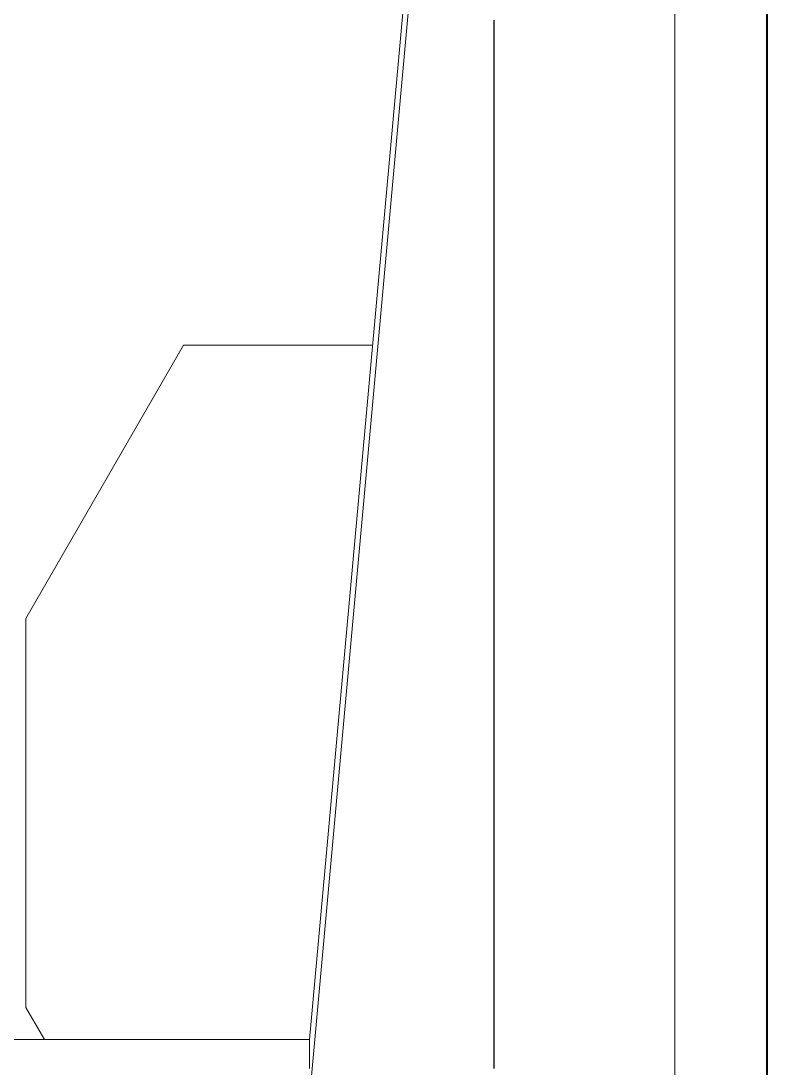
# Model space of a CAD drawing. Extents: x 65572 to 72871, y 30718 to 33858.
# Drawn here: x 65706.45 to 65710.5, y 31702.24 to 31707.92 of the extents above; entities that cross this region are included whole.
import ezdxf

# ---------------------------------------------------------------- set-up
doc = ezdxf.new("R2010")
doc.units = 0
doc.header["$LTSCALE"] = 0.5
doc.header["$MEASUREMENT"] = 0
for name, color, linetype, lineweight in [('Framing', 142, 'CONTINUOUS', 13), ('Layout', 154, 'CONTINUOUS', 5), ('Structure', 7, 'CONTINUOUS', 40)]:
    doc.layers.add(name, color=color, linetype=linetype, lineweight=lineweight)

msp = doc.modelspace()

# ---------------------------------------------------------------- linework, layer by layer
at = {"layer": 'Framing'}
msp.add_line((65710.001499, 31646.573358), (65710.001499, 31987.019194), dxfattribs=at)
at = {"layer": 'Layout', "linetype": 'ByBlock'}
for p, q in [((65708.020398, 31702.39902), (65709.020403, 31713.399074)), ((65708.020398, 31702.39902), (65709.020081, 31713.395532)), ((65709.020403, 31713.090537), (65708.020398, 31702.090483)), ((65706.481069, 31704.680989), (65707.337189, 31706.162735)), ((65708.362554, 31706.162735), (65707.337189, 31706.162735)), ((65706.481069, 31704.680989), (65706.481069, 31702.573617)), ((65706.481069, 31702.573617), (65706.581811, 31702.39902)), ((65708.020398, 31702.39902), (65682.992716, 31702.39902)), ((65708.020398, 31702.39902), (65683.000775, 31702.39902))]:
    msp.add_line(p, q, dxfattribs=at)
for points in [[(65709.020081, 31702.242145), (65709.020081, 31702.248275), (65709.020081, 31702.254404), (65709.020081, 31702.260534), (65709.020081, 31702.266663), (65709.020081, 31702.272793), (65709.020081, 31702.278922), (65709.020081, 31702.285052), (65709.020081, 31702.291181), (65709.020081, 31702.297311), (65709.020081, 31702.30344), (65709.020081, 31702.30957), (65709.020081, 31702.315699), (65709.020081, 31702.321829), (65709.020081, 31702.327959), (65709.020081, 31702.334088), (65709.020081, 31702.340218), (65709.020081, 31702.346347), (65709.020081, 31702.352477), (65709.020081, 31702.358606), (65709.020081, 31702.364736), (65709.020081, 31702.370865), (65709.020081, 31702.376995), (65709.020081, 31702.383124), (65709.020081, 31702.389254), (65709.020081, 31702.395383), (65709.020081, 31702.401513), (65709.020081, 31702.407642), (65709.020081, 31702.413772), (65709.020081, 31702.419901), (65709.020081, 31702.426031), (65709.020081, 31702.43216), (65709.020081, 31702.43829), (65709.020081, 31702.444419), (65709.020081, 31702.450549), (65709.020081, 31702.456678), (65709.020081, 31702.462808), (65709.020081, 31702.468937), (65709.020081, 31702.475067), (65709.020081, 31702.481196), (65709.020081, 31702.487326), (65709.020081, 31702.493455), (65709.020081, 31702.499585), (65709.020081, 31702.505714), (65709.020081, 31702.511844), (65709.020081, 31702.517974), (65709.020081, 31702.524103), (65709.020081, 31702.530233), (65709.020081, 31702.536362), (65709.020081, 31702.542492), (65709.020081, 31702.548621), (65709.020081, 31702.554751), (65709.020081, 31702.56088), (65709.020081, 31702.56701), (65709.020081, 31702.573139), (65709.020081, 31702.579269), (65709.020081, 31702.585398), (65709.020081, 31702.591528), (65709.020081, 31702.597657), (65709.020081, 31702.603787), (65709.020081, 31702.609916), (65709.020081, 31702.616046), (65709.020081, 31702.622175), (65709.020081, 31702.628305), (65709.020081, 31702.634434), (65709.020081, 31702.640564), (65709.020081, 31702.646693), (65709.020081, 31702.652823), (65709.020081, 31702.658952), (65709.020081, 31702.665082), (65709.020081, 31702.671211), (65709.020081, 31702.677341), (65709.020081, 31702.68347), (65709.020081, 31702.6896), (65709.020081, 31702.69573), (65709.020081, 31702.701859), (65709.020081, 31702.707989), (65709.020081, 31702.714118), (65709.020081, 31702.720248), (65709.020081, 31702.726377), (65709.020081, 31702.732507), (65709.020081, 31702.738636), (65709.020081, 31702.744766), (65709.020081, 31702.750895), (65709.020081, 31702.757025), (65709.020081, 31702.763154), (65709.020081, 31702.769284), (65709.020081, 31702.775413), (65709.020081, 31702.781543), (65709.020081, 31702.787672), (65709.020081, 31702.793802), (65709.020081, 31702.799931), (65709.020081, 31702.806061), (65709.020081, 31702.81219), (65709.020081, 31702.81832), (65709.020081, 31702.824449), (65709.020081, 31702.830579), (65709.020081, 31702.836708), (65709.020081, 31702.842838), (65709.020081, 31702.848967), (65709.020081, 31702.855097), (65709.020081, 31702.861226), (65709.020081, 31702.867356), (65709.020081, 31702.873485), (65709.020081, 31702.879615), (65709.020081, 31702.885745), (65709.020081, 31702.891874), (65709.020081, 31702.898004), (65709.020081, 31702.904133), (65709.020081, 31702.910263), (65709.020081, 31702.916392), (65709.020081, 31702.922522), (65709.020081, 31702.928651), (65709.020081, 31702.934781), (65709.020081, 31702.94091), (65709.020081, 31702.94704), (65709.020081, 31702.953169), (65709.020081, 31702.959299), (65709.020081, 31702.965428), (65709.020081, 31702.971558), (65709.020081, 31702.977687), (65709.020081, 31702.983817), (65709.020081, 31702.989946), (65709.020081, 31702.996076), (65709.020081, 31703.002205), (65709.020081, 31703.008335), (65709.020081, 31703.014464), (65709.020081, 31703.020594), (65709.020081, 31703.026723), (65709.020081, 31703.032853), (65709.020081, 31703.038982), (65709.020081, 31703.045112), (65709.020081, 31703.051241), (65709.020081, 31703.057371), (65709.020081, 31703.0635), (65709.020081, 31703.06963), (65709.020081, 31703.07576), (65709.020081, 31703.081889), (65709.020081, 31703.088019), (65709.020081, 31703.094148), (65709.020081, 31703.100278), (65709.020081, 31703.106407), (65709.020081, 31703.112537), (65709.020081, 31703.118666), (65709.020081, 31703.124796), (65709.020081, 31703.130925), (65709.020081, 31703.137055), (65709.020081, 31703.143184), (65709.020081, 31703.149314), (65709.020081, 31703.155443), (65709.020081, 31703.161573), (65709.020081, 31703.167702), (65709.020081, 31703.173832), (65709.020081, 31703.179961), (65709.020081, 31703.186091), (65709.020081, 31703.19222), (65709.020081, 31703.19835), (65709.020081, 31703.204479), (65709.020081, 31703.210609), (65709.020081, 31703.216738), (65709.020081, 31703.222868), (65709.020081, 31703.228997), (65709.020081, 31703.235127), (65709.020081, 31703.241256), (65709.020081, 31703.247386), (65709.020081, 31703.253516), (65709.020081, 31703.259645), (65709.020081, 31703.265775), (65709.020081, 31703.271904), (65709.020081, 31703.278034), (65709.020081, 31703.284163), (65709.020081, 31703.290293), (65709.020081, 31703.296422), (65709.020081, 31703.302552), (65709.020081, 31703.308681), (65709.020081, 31703.314811), (65709.020081, 31703.32094), (65709.020081, 31703.32707), (65709.020081, 31703.333199), (65709.020081, 31703.339329), (65709.020081, 31703.345458), (65709.020081, 31703.351588), (65709.020081, 31703.357717), (65709.020081, 31703.363847), (65709.020081, 31703.369976), (65709.020081, 31703.376106), (65709.020081, 31703.382235), (65709.020081, 31703.388365), (65709.020081, 31703.394494), (65709.020081, 31703.400624), (65709.020081, 31703.406753), (65709.020081, 31703.412883), (65709.020081, 31703.419012), (65709.020081, 31703.425142), (65709.020081, 31703.431271), (65709.020081, 31703.437401), (65709.020081, 31703.443531), (65709.020081, 31703.44966), (65709.020081, 31703.45579), (65709.020081, 31703.461919), (65709.020081, 31703.468049), (65709.020081, 31703.474178), (65709.020081, 31703.480308), (65709.020081, 31703.486437), (65709.020081, 31703.492567), (65709.020081, 31703.498696), (65709.020081, 31703.504826), (65709.020081, 31703.510955), (65709.020081, 31703.517085), (65709.020081, 31703.523214), (65709.020081, 31703.529344), (65709.020081, 31703.535473), (65709.020081, 31703.541603), (65709.020081, 31703.547732), (65709.020081, 31703.553862), (65709.020081, 31703.559991), (65709.020081, 31703.566121), (65709.020081, 31703.57225), (65709.020081, 31703.57838), (65709.020081, 31703.584509), (65709.020081, 31703.590639), (65709.020081, 31703.596768), (65709.020081, 31703.602898), (65709.020081, 31703.609027), (65709.020081, 31703.615157), (65709.020081, 31703.621287), (65709.020081, 31703.627416), (65709.020081, 31703.633546), (65709.020081, 31703.639675), (65709.020081, 31703.645805), (65709.020081, 31703.651934), (65709.020081, 31703.658064), (65709.020081, 31703.664193), (65709.020081, 31703.670323), (65709.020081, 31703.676452), (65709.020081, 31703.682582), (65709.020081, 31703.688711), (65709.020081, 31703.694841), (65709.020081, 31703.70097), (65709.020081, 31703.7071), (65709.020081, 31703.713229), (65709.020081, 31703.719359), (65709.020081, 31703.725488), (65709.020081, 31703.731618), (65709.020081, 31703.737747), (65709.020081, 31703.743877), (65709.020081, 31703.750006), (65709.020081, 31703.756136), (65709.020081, 31703.762265), (65709.020081, 31703.768395), (65709.020081, 31703.774524), (65709.020081, 31703.780654), (65709.020081, 31703.786783), (65709.020081, 31703.792913), (65709.020081, 31703.799042), (65709.020081, 31703.805172), (65709.020081, 31703.811302), (65709.020081, 31703.817431), (65709.020081, 31703.823561), (65709.020081, 31703.82969), (65709.020081, 31703.83582), (65709.020081, 31703.841949), (65709.020081, 31703.848079), (65709.020081, 31703.854208), (65709.020081, 31703.860338), (65709.020081, 31703.866467), (65709.020081, 31703.872597), (65709.020081, 31703.878726), (65709.020081, 31703.884856), (65709.020081, 31703.890985), (65709.020081, 31703.897115), (65709.020081, 31703.903244), (65709.020081, 31703.909374), (65709.020081, 31703.915503), (65709.020081, 31703.921633), (65709.020081, 31703.927762), (65709.020081, 31703.933892), (65709.020081, 31703.940021), (65709.020081, 31703.946151), (65709.020081, 31703.95228), (65709.020081, 31703.95841), (65709.020081, 31703.964539), (65709.020081, 31703.970669), (65709.020081, 31703.976798), (65709.020081, 31703.982928), (65709.020081, 31703.989058), (65709.020081, 31703.995187), (65709.020081, 31704.001317), (65709.020081, 31704.007446), (65709.020081, 31704.013576), (65709.020081, 31704.019705), (65709.020081, 31704.025835), (65709.020081, 31704.031964), (65709.020081, 31704.038094), (65709.020081, 31704.044223), (65709.020081, 31704.050353), (65709.020081, 31704.056482), (65709.020081, 31704.062612), (65709.020081, 31704.068741), (65709.020081, 31704.074563), (65709.020081, 31704.080386), (65709.020081, 31704.086208), (65709.020081, 31704.09203), (65709.020081, 31704.097852), (65709.020081, 31704.103674), (65709.020081, 31704.109496), (65709.020081, 31704.115318), (65709.020081, 31704.121141), (65709.020081, 31704.126963), (65709.020081, 31704.132785), (65709.020081, 31704.138607), (65709.020081, 31704.144429), (65709.020081, 31704.150251), (65709.020081, 31704.156074), (65709.020081, 31704.161896), (65709.020081, 31704.167718), (65709.020081, 31704.17354), (65709.020081, 31704.179362), (65709.020081, 31704.185184), (65709.020081, 31704.191007), (65709.020081, 31704.196829), (65709.020081, 31704.202651), (65709.020081, 31704.208473), (65709.020081, 31704.214295), (65709.020081, 31704.220117), (65709.020081, 31704.225939), (65709.020081, 31704.231762), (65709.020081, 31704.237584), (65709.020081, 31704.243406), (65709.020081, 31704.249228), (65709.020081, 31704.25505), (65709.020081, 31704.260872), (65709.020081, 31704.266695), (65709.020081, 31704.272517), (65709.020081, 31704.278339), (65709.020081, 31704.284161), (65709.020081, 31704.289983), (65709.020081, 31704.295805), (65709.020081, 31704.301628), (65709.020081, 31704.30745), (65709.020081, 31704.313272), (65709.020081, 31704.319094), (65709.020081, 31704.324916), (65709.020081, 31704.330738), (65709.020081, 31704.33656), (65709.020081, 31704.342383), (65709.020081, 31704.348205), (65709.020081, 31704.354027), (65709.020081, 31704.359849), (65709.020081, 31704.365671), (65709.020081, 31704.371493), (65709.020081, 31704.377316), (65709.020081, 31704.383138), (65709.020081, 31704.38896), (65709.020081, 31704.394782), (65709.020081, 31704.400604), (65709.020081, 31704.406426), (65709.020081, 31704.412248), (65709.020081, 31704.418071), (65709.020081, 31704.423893), (65709.020081, 31704.429715), (65709.020081, 31704.435537), (65709.020081, 31704.441359), (65709.020081, 31704.447181), (65709.020081, 31704.453004), (65709.020081, 31704.458826), (65709.020081, 31704.464648), (65709.020081, 31704.47047), (65709.020081, 31704.476292), (65709.020081, 31704.482114), (65709.020081, 31704.487937), (65709.020081, 31704.493759), (65709.020081, 31704.499581), (65709.020081, 31704.505403), (65709.020081, 31704.511225), (65709.020081, 31704.517047), (65709.020081, 31704.522869), (65709.020081, 31704.528692), (65709.020081, 31704.534514), (65709.020081, 31704.540336), (65709.020081, 31704.546158), (65709.020081, 31704.55198), (65709.020081, 31704.557802), (65709.020081, 31704.563625), (65709.020081, 31704.569447), (65709.020081, 31704.575269), (65709.020081, 31704.581091), (65709.020081, 31704.586913), (65709.020081, 31704.592735), (65709.020081, 31704.598558), (65709.020081, 31704.60438), (65709.020081, 31704.610202), (65709.020081, 31704.616024), (65709.020081, 31704.621846), (65709.020081, 31704.627668), (65709.020081, 31704.63349), (65709.020081, 31704.639313), (65709.020081, 31704.645135), (65709.020081, 31704.650957), (65709.020081, 31704.656779), (65709.020081, 31704.662601), (65709.020081, 31704.668423), (65709.020081, 31704.674246), (65709.020081, 31704.680068), (65709.020081, 31704.68589), (65709.020081, 31704.691712), (65709.020081, 31704.697534), (65709.020081, 31704.703356), (65709.020081, 31704.709178), (65709.020081, 31704.715001), (65709.020081, 31704.720823), (65709.020081, 31704.726645), (65709.020081, 31704.732467), (65709.020081, 31704.738289), (65709.020081, 31704.744111), (65709.020081, 31704.749934), (65709.020081, 31704.755756), (65709.020081, 31704.761578), (65709.020081, 31704.7674), (65709.020081, 31704.773222), (65709.020081, 31704.779044), (65709.020081, 31704.784867), (65709.020081, 31704.790689), (65709.020081, 31704.796511), (65709.020081, 31704.802333), (65709.020081, 31704.808155), (65709.020081, 31704.813977), (65709.020081, 31704.819799), (65709.020081, 31704.825622), (65709.020081, 31704.831444), (65709.020081, 31704.837266), (65709.020081, 31704.843088), (65709.020081, 31704.84891), (65709.020081, 31704.854732), (65709.020081, 31704.860555), (65709.020081, 31704.866377), (65709.020081, 31704.872199), (65709.020081, 31704.878021), (65709.020081, 31704.883843), (65709.020081, 31704.889665), (65709.020081, 31704.895488), (65709.020081, 31704.90131), (65709.020081, 31704.907132), (65709.020081, 31704.912954), (65709.020081, 31704.918776), (65709.020081, 31704.924598), (65709.020081, 31704.93042), (65709.020081, 31704.936243), (65709.020081, 31704.942065), (65709.020081, 31704.947887), (65709.020081, 31704.953709), (65709.020081, 31704.959531), (65709.020081, 31704.965353), (65709.020081, 31704.971176), (65709.020081, 31704.976998), (65709.020081, 31704.98282), (65709.020081, 31704.988642), (65709.020081, 31704.994464), (65709.020081, 31705.000286), (65709.020081, 31705.006109), (65709.020081, 31705.011931), (65709.020081, 31705.017753), (65709.020081, 31705.023575), (65709.020081, 31705.029397), (65709.020081, 31705.035219), (65709.020081, 31705.041041), (65709.020081, 31705.046864), (65709.020081, 31705.052686), (65709.020081, 31705.058508), (65709.020081, 31705.06433), (65709.020081, 31705.070152), (65709.020081, 31705.075974), (65709.020081, 31705.081797), (65709.020081, 31705.087619), (65709.020081, 31705.093441), (65709.020081, 31705.099263), (65709.020081, 31705.105085), (65709.020081, 31705.110907), (65709.020081, 31705.116729), (65709.020081, 31705.122552), (65709.020081, 31705.128374), (65709.020081, 31705.134196), (65709.020081, 31705.140018), (65709.020081, 31705.14584), (65709.020081, 31705.151662), (65709.020081, 31705.157485), (65709.020081, 31705.163307), (65709.020081, 31705.169129), (65709.020081, 31705.174951), (65709.020081, 31705.180773), (65709.020081, 31705.186595), (65709.020081, 31705.192418), (65709.020081, 31705.19824), (65709.020081, 31705.204062), (65709.020081, 31705.209884), (65709.020081, 31705.215706), (65709.020081, 31705.221528), (65709.020081, 31705.22735), (65709.020081, 31705.233173), (65709.020081, 31705.238995), (65709.020081, 31705.244817), (65709.020081, 31705.250639), (65709.020081, 31705.256461), (65709.020081, 31705.262283), (65709.020081, 31705.268106), (65709.020081, 31705.273928), (65709.020081, 31705.27975), (65709.020081, 31705.285572), (65709.020081, 31705.291394), (65709.020081, 31705.297216), (65709.020081, 31705.303039), (65709.020081, 31705.308861), (65709.020081, 31705.314683), (65709.020081, 31705.320505), (65709.020081, 31705.326327), (65709.020081, 31705.332149), (65709.020081, 31705.337971), (65709.020081, 31705.343794), (65709.020081, 31705.349616), (65709.020081, 31705.355438), (65709.020081, 31705.36126), (65709.020081, 31705.367082), (65709.020081, 31705.372904), (65709.020081, 31705.378727), (65709.020081, 31705.384549), (65709.020081, 31705.390371), (65709.020081, 31705.396193), (65709.020081, 31705.402015), (65709.020081, 31705.407837), (65709.020081, 31705.41366), (65709.020081, 31705.419482), (65709.020081, 31705.425304), (65709.020081, 31705.431126), (65709.020081, 31705.436948), (65709.020081, 31705.44277), (65709.020081, 31705.448592), (65709.020081, 31705.454415), (65709.020081, 31705.460237), (65709.020081, 31705.466059), (65709.020081, 31705.471881), (65709.020081, 31705.477703), (65709.020081, 31705.483525), (65709.020081, 31705.489348), (65709.020081, 31705.49517), (65709.020081, 31705.500992), (65709.020081, 31705.506814), (65709.020081, 31705.512636), (65709.020081, 31705.518458), (65709.020081, 31705.52428), (65709.020081, 31705.530103), (65709.020081, 31705.535925), (65709.020081, 31705.541747), (65709.020081, 31705.547569), (65709.020081, 31705.553391), (65709.020081, 31705.559213), (65709.020081, 31705.565036), (65709.020081, 31705.570858), (65709.020081, 31705.57668), (65709.020081, 31705.582502), (65709.020081, 31705.588324), (65709.020081, 31705.594146), (65709.020081, 31705.599969), (65709.020081, 31705.605791), (65709.020081, 31705.611613), (65709.020081, 31705.617435), (65709.020081, 31705.623257), (65709.020081, 31705.629079), (65709.020081, 31705.634901), (65709.020081, 31705.640724), (65709.020081, 31705.646546), (65709.020081, 31705.652368), (65709.020081, 31705.65819), (65709.020081, 31705.664012), (65709.020081, 31705.669834), (65709.020081, 31705.675657), (65709.020081, 31705.681479), (65709.020081, 31705.687301), (65709.020081, 31705.693123), (65709.020081, 31705.698945), (65709.020081, 31705.704767), (65709.020081, 31705.71059), (65709.020081, 31705.716412), (65709.020081, 31705.722234), (65709.020081, 31705.728056), (65709.020081, 31705.733878), (65709.020081, 31705.7397), (65709.020081, 31705.745522), (65709.020081, 31705.751345), (65709.020081, 31705.757167), (65709.020081, 31705.762989), (65709.020081, 31705.768811), (65709.020081, 31705.774633), (65709.020081, 31705.780455), (65709.020081, 31705.786278), (65709.020081, 31705.7921), (65709.020081, 31705.797922), (65709.020081, 31705.803744), (65709.020081, 31705.809566), (65709.020081, 31705.815388), (65709.020081, 31705.82121), (65709.020081, 31705.827033), (65709.020081, 31705.832855), (65709.020081, 31705.838677), (65709.020081, 31705.844499), (65709.020081, 31705.850321), (65709.020081, 31705.856143), (65709.020081, 31705.861966), (65709.020081, 31705.867788), (65709.020081, 31705.87361), (65709.020081, 31705.879432), (65709.020081, 31705.885254), (65709.020081, 31705.891076), (65709.020081, 31705.896899), (65709.020081, 31705.902721), (65709.020081, 31705.908543), (65709.020081, 31705.914365), (65709.020081, 31705.920187), (65709.020081, 31705.926009), (65709.020081, 31705.931831), (65709.020081, 31705.937654), (65709.020081, 31705.943476), (65709.020081, 31705.949298), (65709.020081, 31705.95512), (65709.020081, 31705.960942), (65709.020081, 31705.966764), (65709.020081, 31705.972587), (65709.020081, 31705.978409), (65709.020081, 31705.984231), (65709.020081, 31705.990053), (65709.020081, 31705.995875), (65709.020081, 31706.001697), (65709.020081, 31706.00752), (65709.020081, 31706.013342), (65709.020081, 31706.019164), (65709.020081, 31706.024986), (65709.020081, 31706.030808), (65709.020081, 31706.03663), (65709.020081, 31706.042452), (65709.020081, 31706.048275), (65709.020081, 31706.054097), (65709.020081, 31706.059919), (65709.020081, 31706.065741), (65709.020081, 31706.071563), (65709.020081, 31706.077385), (65709.020081, 31706.083208), (65709.020081, 31706.08903), (65709.020081, 31706.094852), (65709.020081, 31706.100674), (65709.020081, 31706.106496), (65709.020081, 31706.112318), (65709.020081, 31706.118141), (65709.020081, 31706.123963), (65709.020081, 31706.129785), (65709.020081, 31706.135607), (65709.020081, 31706.141429), (65709.020081, 31706.147251), (65709.020081, 31706.153073), (65709.020081, 31706.158896), (65709.020081, 31706.164718), (65709.020081, 31706.17054), (65709.020081, 31706.176362), (65709.020081, 31706.182184), (65709.020081, 31706.188006), (65709.020081, 31706.193829), (65709.020081, 31706.199651), (65709.020081, 31706.205473), (65709.020081, 31706.211295), (65709.020081, 31706.217117), (65709.020081, 31706.222939), (65709.020081, 31706.228761), (65709.020081, 31706.234584), (65709.020081, 31706.240406), (65709.020081, 31706.246228), (65709.020081, 31706.25205), (65709.020081, 31706.257872), (65709.020081, 31706.263694), (65709.020081, 31706.269517), (65709.020081, 31706.275339), (65709.020081, 31706.281161), (65709.020081, 31706.286983), (65709.020081, 31706.292805), (65709.020081, 31706.298627), (65709.020081, 31706.30445), (65709.020081, 31706.310272), (65709.020081, 31706.316094), (65709.020081, 31706.321916), (65709.020081, 31706.327738), (65709.020081, 31706.33356), (65709.020081, 31706.339382), (65709.020081, 31706.345205), (65709.020081, 31706.351027), (65709.020081, 31706.356849), (65709.020081, 31706.362671), (65709.020081, 31706.368493), (65709.020081, 31706.374315), (65709.020081, 31706.380138), (65709.020081, 31706.38596), (65709.020081, 31706.391782), (65709.020081, 31706.397604), (65709.020081, 31706.403426), (65709.020081, 31706.409248), (65709.020081, 31706.415071), (65709.020081, 31706.420893), (65709.020081, 31706.426715), (65709.020081, 31706.432537), (65709.020081, 31706.438359), (65709.020081, 31706.444181), (65709.020081, 31706.450003), (65709.020081, 31706.455826), (65709.020081, 31706.461648), (65709.020081, 31706.46747), (65709.020081, 31706.473292), (65709.020081, 31706.479114), (65709.020081, 31706.484936), (65709.020081, 31706.490759), (65709.020081, 31706.496581), (65709.020081, 31706.502403), (65709.020081, 31706.508225), (65709.020081, 31706.514047), (65709.020081, 31706.519869), (65709.020081, 31706.525691), (65709.020081, 31706.531514), (65709.020081, 31706.537336), (65709.020081, 31706.543158), (65709.020081, 31706.54898), (65709.020081, 31706.554802), (65709.020081, 31706.560624), (65709.020081, 31706.566447), (65709.020081, 31706.572269), (65709.020081, 31706.578091), (65709.020081, 31706.583913), (65709.020081, 31706.589735), (65709.020081, 31706.595557), (65709.020081, 31706.60138), (65709.020081, 31706.606902), (65709.020081, 31706.612125), (65709.020081, 31706.617348), (65709.020081, 31706.622571), (65709.020081, 31706.627793), (65709.020081, 31706.633016), (65709.020081, 31706.638239), (65709.020081, 31706.643462), (65709.020081, 31706.648685), (65709.020081, 31706.653908), (65709.020081, 31706.659131), (65709.020081, 31706.664353), (65709.020081, 31706.669576), (65709.020081, 31706.674799), (65709.020081, 31706.680022), (65709.020081, 31706.685245), (65709.020081, 31706.690468), (65709.020081, 31706.69569), (65709.020081, 31706.700913), (65709.020081, 31706.706136), (65709.020081, 31706.711359), (65709.020081, 31706.716582), (65709.020081, 31706.721805), (65709.020081, 31706.727028), (65709.020081, 31706.73225), (65709.020081, 31706.737473), (65709.020081, 31706.742696), (65709.020081, 31706.747919), (65709.020081, 31706.753142), (65709.020081, 31706.758365), (65709.020081, 31706.763588), (65709.020081, 31706.76881), (65709.020081, 31706.774033), (65709.020081, 31706.779256), (65709.020081, 31706.784479), (65709.020081, 31706.789702), (65709.020081, 31706.794925), (65709.020081, 31706.800148), (65709.020081, 31706.80537), (65709.020081, 31706.810593), (65709.020081, 31706.815816), (65709.020081, 31706.821039), (65709.020081, 31706.826262), (65709.020081, 31706.831485), (65709.020081, 31706.836707), (65709.020081, 31706.84193), (65709.020081, 31706.847153), (65709.020081, 31706.852376), (65709.020081, 31706.857599), (65709.020081, 31706.862822), (65709.020081, 31706.868045), (65709.020081, 31706.873267), (65709.020081, 31706.87849), (65709.020081, 31706.883713), (65709.020081, 31706.888936), (65709.020081, 31706.894159), (65709.020081, 31706.899382), (65709.020081, 31706.904605), (65709.020081, 31706.909827), (65709.020081, 31706.91505), (65709.020081, 31706.920273), (65709.020081, 31706.925496), (65709.020081, 31706.930719), (65709.020081, 31706.935942), (65709.020081, 31706.941164), (65709.020081, 31706.946387), (65709.020081, 31706.95161), (65709.020081, 31706.956833), (65709.020081, 31706.962056), (65709.020081, 31706.967279), (65709.020081, 31706.972502), (65709.020081, 31706.977724), (65709.020081, 31706.982947), (65709.020081, 31706.98817), (65709.020081, 31706.993393), (65709.020081, 31706.998616), (65709.020081, 31707.003839), (65709.020081, 31707.009062), (65709.020081, 31707.014284), (65709.020081, 31707.019507), (65709.020081, 31707.02473), (65709.020081, 31707.029953), (65709.020081, 31707.035176), (65709.020081, 31707.040399), (65709.020081, 31707.045621), (65709.020081, 31707.050844), (65709.020081, 31707.056067), (65709.020081, 31707.06129), (65709.020081, 31707.066513), (65709.020081, 31707.071736), (65709.020081, 31707.076959), (65709.020081, 31707.082181), (65709.020081, 31707.087404), (65709.020081, 31707.092627), (65709.020081, 31707.09785), (65709.020081, 31707.103073), (65709.020081, 31707.108296), (65709.020081, 31707.113519), (65709.020081, 31707.118741), (65709.020081, 31707.123964), (65709.020081, 31707.129187), (65709.020081, 31707.13441), (65709.020081, 31707.139633), (65709.020081, 31707.144856), (65709.020081, 31707.150078), (65709.020081, 31707.155301), (65709.020081, 31707.160524), (65709.020081, 31707.165747), (65709.020081, 31707.17097), (65709.020081, 31707.176193), (65709.020081, 31707.181416), (65709.020081, 31707.186638), (65709.020081, 31707.191861), (65709.020081, 31707.197084), (65709.020081, 31707.202307), (65709.020081, 31707.20753), (65709.020081, 31707.212753), (65709.020081, 31707.217976), (65709.020081, 31707.223198), (65709.020081, 31707.228421), (65709.020081, 31707.233644), (65709.020081, 31707.238867), (65709.020081, 31707.24409), (65709.020081, 31707.249313), (65709.020081, 31707.254535), (65709.020081, 31707.259758), (65709.020081, 31707.264981), (65709.020081, 31707.270204), (65709.020081, 31707.275427), (65709.020081, 31707.28065), (65709.020081, 31707.285873), (65709.020081, 31707.291095), (65709.020081, 31707.296318), (65709.020081, 31707.301541), (65709.020081, 31707.306764), (65709.020081, 31707.311987), (65709.020081, 31707.31721), (65709.020081, 31707.322433), (65709.020081, 31707.327655), (65709.020081, 31707.332878), (65709.020081, 31707.338101), (65709.020081, 31707.343324), (65709.020081, 31707.348547), (65709.020081, 31707.35377), (65709.020081, 31707.358992), (65709.020081, 31707.364215), (65709.020081, 31707.369438), (65709.020081, 31707.374661), (65709.020081, 31707.379884), (65709.020081, 31707.385107), (65709.020081, 31707.39033), (65709.020081, 31707.395552), (65709.020081, 31707.400775), (65709.020081, 31707.405998), (65709.020081, 31707.411221), (65709.020081, 31707.416444), (65709.020081, 31707.421667), (65709.020081, 31707.42689), (65709.020081, 31707.432112), (65709.020081, 31707.437335), (65709.020081, 31707.442558), (65709.020081, 31707.447781), (65709.020081, 31707.453004), (65709.020081, 31707.458227), (65709.020081, 31707.463449), (65709.020081, 31707.468672), (65709.020081, 31707.473895), (65709.020081, 31707.479118), (65709.020081, 31707.484341), (65709.020081, 31707.489564), (65709.020081, 31707.494787), (65709.020081, 31707.500009), (65709.020081, 31707.505232), (65709.020081, 31707.510455), (65709.020081, 31707.515678), (65709.020081, 31707.520901), (65709.020081, 31707.526124), (65709.020081, 31707.531347), (65709.020081, 31707.536569), (65709.020081, 31707.541792), (65709.020081, 31707.547015), (65709.020081, 31707.552238), (65709.020081, 31707.557461), (65709.020081, 31707.562684), (65709.020081, 31707.567906), (65709.020081, 31707.573129), (65709.020081, 31707.578352), (65709.020081, 31707.583575), (65709.020081, 31707.588798), (65709.020081, 31707.594021), (65709.020081, 31707.599244), (65709.020081, 31707.604466), (65709.020081, 31707.609689), (65709.020081, 31707.614912), (65709.020081, 31707.620135), (65709.020081, 31707.625358), (65709.020081, 31707.630581), (65709.020081, 31707.635804), (65709.020081, 31707.641026), (65709.020081, 31707.646249), (65709.020081, 31707.651472), (65709.020081, 31707.656695), (65709.020081, 31707.661918), (65709.020081, 31707.667141), (65709.020081, 31707.672363), (65709.020081, 31707.677586), (65709.020081, 31707.682809), (65709.020081, 31707.688032), (65709.020081, 31707.693255), (65709.020081, 31707.698478), (65709.020081, 31707.703701), (65709.020081, 31707.708923), (65709.020081, 31707.714146), (65709.020081, 31707.719369), (65709.020081, 31707.724592), (65709.020081, 31707.729815), (65709.020081, 31707.735038), (65709.020081, 31707.740261), (65709.020081, 31707.745483), (65709.020081, 31707.750706), (65709.020081, 31707.755929), (65709.020081, 31707.761152), (65709.020081, 31707.766375), (65709.020081, 31707.771598), (65709.020081, 31707.77682), (65709.020081, 31707.782043), (65709.020081, 31707.787266), (65709.020081, 31707.792489), (65709.020081, 31707.797712), (65709.020081, 31707.802935), (65709.020081, 31707.808158), (65709.020081, 31707.81338), (65709.020081, 31707.818603), (65709.020081, 31707.823826), (65709.020081, 31707.829049), (65709.020081, 31707.834272), (65709.020081, 31707.839495), (65709.020081, 31707.844718), (65709.020081, 31707.84994), (65709.020081, 31707.855163), (65709.020081, 31707.860386), (65709.020081, 31707.865609), (65709.020081, 31707.870832), (65709.020081, 31707.876055), (65709.020081, 31707.881278), (65709.020081, 31707.8865), (65709.020081, 31707.891723), (65709.020081, 31707.896946), (65709.020081, 31707.902169), (65709.020081, 31707.907392), (65709.020081, 31707.912615), (65709.020081, 31707.917837), (65709.020081, 31707.92306)], [(65708.020398, 31702.243395), (65708.020398, 31702.246671), (65708.020398, 31702.249947), (65708.020398, 31702.253222), (65708.020398, 31702.256498), (65708.020398, 31702.259774), (65708.020398, 31702.26305), (65708.020398, 31702.266326), (65708.020398, 31702.269602), (65708.020398, 31702.272877), (65708.020398, 31702.276153), (65708.020398, 31702.279429), (65708.020398, 31702.282705), (65708.020398, 31702.285981), (65708.020398, 31702.289256), (65708.020398, 31702.292532), (65708.020398, 31702.295808), (65708.020398, 31702.299084), (65708.020398, 31702.301472), (65708.020398, 31702.303506), (65708.020398, 31702.30554), (65708.020398, 31702.307573), (65708.020398, 31702.309607), (65708.020398, 31702.31164), (65708.020398, 31702.313674), (65708.020398, 31702.315708), (65708.020398, 31702.317741), (65708.020398, 31702.319775), (65708.020398, 31702.321808), (65708.020398, 31702.323842), (65708.020398, 31702.325876), (65708.020398, 31702.327909), (65708.020398, 31702.329943), (65708.020398, 31702.331976), (65708.020398, 31702.33401), (65708.020398, 31702.336044), (65708.020398, 31702.338077), (65708.020398, 31702.340111), (65708.020398, 31702.342144), (65708.020398, 31702.344178), (65708.020398, 31702.346211), (65708.020398, 31702.348245), (65708.020398, 31702.350279), (65708.020398, 31702.352312), (65708.020398, 31702.354346), (65708.020398, 31702.356379), (65708.020398, 31702.358413), (65708.020398, 31702.360447), (65708.020398, 31702.36248), (65708.020398, 31702.364514), (65708.020398, 31702.366547), (65708.020398, 31702.368581), (65708.020398, 31702.370615), (65708.020398, 31702.372648), (65708.020398, 31702.374202), (65708.020398, 31702.374891), (65708.020398, 31702.37558), (65708.020398, 31702.37627), (65708.020398, 31702.376959), (65708.020398, 31702.377649), (65708.020398, 31702.378338), (65708.020398, 31702.379027), (65708.020398, 31702.379717), (65708.020398, 31702.380406), (65708.020398, 31702.381096), (65708.020398, 31702.381785), (65708.020398, 31702.382474), (65708.020398, 31702.383164), (65708.020398, 31702.383853), (65708.020398, 31702.384543), (65708.020398, 31702.385232), (65708.020398, 31702.385921), (65708.020398, 31702.386611), (65708.020398, 31702.3873), (65708.020398, 31702.387989), (65708.020398, 31702.388679), (65708.020398, 31702.389368), (65708.020398, 31702.390058), (65708.020398, 31702.390747), (65708.020398, 31702.391436), (65708.020398, 31702.392126), (65708.020398, 31702.392815), (65708.020398, 31702.393505), (65708.020398, 31702.394194), (65708.020398, 31702.394883), (65708.020398, 31702.395573), (65708.020398, 31702.396262), (65708.020398, 31702.396951), (65708.020398, 31702.397641), (65708.020398, 31702.39833), (65708.020398, 31702.39902)]]:
    msp.add_lwpolyline(points, dxfattribs=at)
at = {"layer": 'Layout', "linetype": 'ByBlock', "flags": 128}
for points in [[(65709.020403, 31702.242095), (65709.020403, 31702.248226), (65709.020403, 31702.254358), (65709.020403, 31702.260489), (65709.020403, 31702.266621), (65709.020403, 31702.272752), (65709.020403, 31702.278884), (65709.020403, 31702.285015), (65709.020403, 31702.291147), (65709.020403, 31702.297278), (65709.020403, 31702.30341), (65709.020403, 31702.309541), (65709.020403, 31702.315673), (65709.020403, 31702.321804), (65709.020403, 31702.327936), (65709.020403, 31702.334067), (65709.020403, 31702.340199), (65709.020403, 31702.34633), (65709.020403, 31702.352462), (65709.020403, 31702.358593), (65709.020403, 31702.364725), (65709.020403, 31702.370856), (65709.020403, 31702.376988), (65709.020403, 31702.383119), (65709.020403, 31702.389251), (65709.020403, 31702.395382), (65709.020403, 31702.401514), (65709.020403, 31702.407645), (65709.020403, 31702.413776), (65709.020403, 31702.419908), (65709.020403, 31702.426039), (65709.020403, 31702.432171), (65709.020403, 31702.438302), (65709.020403, 31702.444434), (65709.020403, 31702.450565), (65709.020403, 31702.456697), (65709.020403, 31702.462828), (65709.020403, 31702.46896), (65709.020403, 31702.475091), (65709.020403, 31702.481223), (65709.020403, 31702.487354), (65709.020403, 31702.493486), (65709.020403, 31702.499617), (65709.020403, 31702.505749), (65709.020403, 31702.51188), (65709.020403, 31702.518012), (65709.020403, 31702.524143), (65709.020403, 31702.530275), (65709.020403, 31702.536406), (65709.020403, 31702.542538), (65709.020403, 31702.548669), (65709.020403, 31702.554801), (65709.020403, 31702.560932), (65709.020403, 31702.567064), (65709.020403, 31702.573195), (65709.020403, 31702.579327), (65709.020403, 31702.585458), (65709.020403, 31702.59159), (65709.020403, 31702.597721), (65709.020403, 31702.603853), (65709.020403, 31702.609984), (65709.020403, 31702.616116), (65709.020403, 31702.622247), (65709.020403, 31702.628379), (65709.020403, 31702.63451), (65709.020403, 31702.640642), (65709.020403, 31702.646773), (65709.020403, 31702.652905), (65709.020403, 31702.659036), (65709.020403, 31702.665168), (65709.020403, 31702.671299), (65709.020403, 31702.677431), (65709.020403, 31702.683562), (65709.020403, 31702.689694), (65709.020403, 31702.695825), (65709.020403, 31702.701957), (65709.020403, 31702.708088), (65709.020403, 31702.71422), (65709.020403, 31702.720351), (65709.020403, 31702.726483), (65709.020403, 31702.732614), (65709.020403, 31702.738746), (65709.020403, 31702.744877), (65709.020403, 31702.751008), (65709.020403, 31702.75714), (65709.020403, 31702.763271), (65709.020403, 31702.769403), (65709.020403, 31702.775534), (65709.020403, 31702.781666), (65709.020403, 31702.787797), (65709.020403, 31702.793929), (65709.020403, 31702.80006), (65709.020403, 31702.806192), (65709.020403, 31702.812323), (65709.020403, 31702.818455), (65709.020403, 31702.824586), (65709.020403, 31702.830718), (65709.020403, 31702.836849), (65709.020403, 31702.842981), (65709.020403, 31702.849112), (65709.020403, 31702.855244), (65709.020403, 31702.861375), (65709.020403, 31702.867507), (65709.020403, 31702.873638), (65709.020403, 31702.87977), (65709.020403, 31702.885901), (65709.020403, 31702.892033), (65709.020403, 31702.898164), (65709.020403, 31702.904296), (65709.020403, 31702.910427), (65709.020403, 31702.916559), (65709.020403, 31702.92269), (65709.020403, 31702.928822), (65709.020403, 31702.934953), (65709.020403, 31702.941085), (65709.020403, 31702.947216), (65709.020403, 31702.953348), (65709.020403, 31702.959479), (65709.020403, 31702.965611), (65709.020403, 31702.971742), (65709.020403, 31702.977874), (65709.020403, 31702.984005), (65709.020403, 31702.990137), (65709.020403, 31702.996268), (65709.020403, 31703.0024), (65709.020403, 31703.008531), (65709.020403, 31703.014663), (65709.020403, 31703.020794), (65709.020403, 31703.026926), (65709.020403, 31703.033057), (65709.020403, 31703.039189), (65709.020403, 31703.04532), (65709.020403, 31703.051452), (65709.020403, 31703.057583), (65709.020403, 31703.063715), (65709.020403, 31703.069846), (65709.020403, 31703.075978), (65709.020403, 31703.082109), (65709.020403, 31703.08824), (65709.020403, 31703.094372), (65709.020403, 31703.100503), (65709.020403, 31703.106635), (65709.020403, 31703.112766), (65709.020403, 31703.118898), (65709.020403, 31703.125029), (65709.020403, 31703.131161), (65709.020403, 31703.137292), (65709.020403, 31703.143424), (65709.020403, 31703.149555), (65709.020403, 31703.155687), (65709.020403, 31703.161818), (65709.020403, 31703.16795), (65709.020403, 31703.174081), (65709.020403, 31703.180213), (65709.020403, 31703.186344), (65709.020403, 31703.192476), (65709.020403, 31703.198607), (65709.020403, 31703.204739), (65709.020403, 31703.21087), (65709.020403, 31703.217002), (65709.020403, 31703.223133), (65709.020403, 31703.229265), (65709.020403, 31703.235396), (65709.020403, 31703.241528), (65709.020403, 31703.247659), (65709.020403, 31703.253791), (65709.020403, 31703.259922), (65709.020403, 31703.266054), (65709.020403, 31703.272185), (65709.020403, 31703.278317), (65709.020403, 31703.284448), (65709.020403, 31703.29058), (65709.020403, 31703.296711), (65709.020403, 31703.302843), (65709.020403, 31703.308974), (65709.020403, 31703.315106), (65709.020403, 31703.321237), (65709.020403, 31703.327369), (65709.020403, 31703.3335), (65709.020403, 31703.339632), (65709.020403, 31703.345763), (65709.020403, 31703.351895), (65709.020403, 31703.358026), (65709.020403, 31703.364158), (65709.020403, 31703.370289), (65709.020403, 31703.376421), (65709.020403, 31703.382552), (65709.020403, 31703.388684), (65709.020403, 31703.394815), (65709.020403, 31703.400947), (65709.020403, 31703.407078), (65709.020403, 31703.41321), (65709.020403, 31703.419341), (65709.020403, 31703.425472), (65709.020403, 31703.431604), (65709.020403, 31703.437735), (65709.020403, 31703.443867), (65709.020403, 31703.449998), (65709.020403, 31703.45613), (65709.020403, 31703.462261), (65709.020403, 31703.468393), (65709.020403, 31703.474524), (65709.020403, 31703.480656), (65709.020403, 31703.486787), (65709.020403, 31703.492919), (65709.020403, 31703.49905), (65709.020403, 31703.505182), (65709.020403, 31703.511313), (65709.020403, 31703.517445), (65709.020403, 31703.523576), (65709.020403, 31703.529708), (65709.020403, 31703.535839), (65709.020403, 31703.541971), (65709.020403, 31703.548102), (65709.020403, 31703.554234), (65709.020403, 31703.560365), (65709.020403, 31703.566497), (65709.020403, 31703.572628), (65709.020403, 31703.57876), (65709.020403, 31703.584891), (65709.020403, 31703.591023), (65709.020403, 31703.597154), (65709.020403, 31703.603286), (65709.020403, 31703.609417), (65709.020403, 31703.615549), (65709.020403, 31703.62168), (65709.020403, 31703.627812), (65709.020403, 31703.633943), (65709.020403, 31703.640075), (65709.020403, 31703.646206), (65709.020403, 31703.652338), (65709.020403, 31703.658469), (65709.020403, 31703.664601), (65709.020403, 31703.670732), (65709.020403, 31703.676864), (65709.020403, 31703.682995), (65709.020403, 31703.689127), (65709.020403, 31703.695258), (65709.020403, 31703.70139), (65709.020403, 31703.707521), (65709.020403, 31703.713653), (65709.020403, 31703.719784), (65709.020403, 31703.725916), (65709.020403, 31703.732047), (65709.020403, 31703.738179), (65709.020403, 31703.74431), (65709.020403, 31703.750442), (65709.020403, 31703.756573), (65709.020403, 31703.762704), (65709.020403, 31703.768836), (65709.020403, 31703.774967), (65709.020403, 31703.781099), (65709.020403, 31703.78723), (65709.020403, 31703.793362), (65709.020403, 31703.799493), (65709.020403, 31703.805625), (65709.020403, 31703.811756), (65709.020403, 31703.817888), (65709.020403, 31703.824019), (65709.020403, 31703.830151), (65709.020403, 31703.836282), (65709.020403, 31703.842414), (65709.020403, 31703.848545), (65709.020403, 31703.854677), (65709.020403, 31703.860808), (65709.020403, 31703.86694), (65709.020403, 31703.873071), (65709.020403, 31703.879203), (65709.020403, 31703.885334), (65709.020403, 31703.891466), (65709.020403, 31703.897597), (65709.020403, 31703.903729), (65709.020403, 31703.90986), (65709.020403, 31703.915992), (65709.020403, 31703.922123), (65709.020403, 31703.928255), (65709.020403, 31703.934386), (65709.020403, 31703.940518), (65709.020403, 31703.946649), (65709.020403, 31703.952781), (65709.020403, 31703.958912), (65709.020403, 31703.965044), (65709.020403, 31703.971175), (65709.020403, 31703.977307), (65709.020403, 31703.983438), (65709.020403, 31703.98957), (65709.020403, 31703.995701), (65709.020403, 31704.001833), (65709.020403, 31704.007964), (65709.020403, 31704.014096), (65709.020403, 31704.020227), (65709.020403, 31704.026359), (65709.020403, 31704.03249), (65709.020403, 31704.038622), (65709.020403, 31704.044753), (65709.020403, 31704.050885), (65709.020403, 31704.057016), (65709.020403, 31704.063148), (65709.020403, 31704.069279), (65709.020403, 31704.075103), (65709.020403, 31704.080927), (65709.020403, 31704.086751), (65709.020403, 31704.092575), (65709.020403, 31704.098399), (65709.020403, 31704.104223), (65709.020403, 31704.110047), (65709.020403, 31704.115871), (65709.020403, 31704.121695), (65709.020403, 31704.127519), (65709.020403, 31704.133343), (65709.020403, 31704.139167), (65709.020403, 31704.144991), (65709.020403, 31704.150815), (65709.020403, 31704.15664), (65709.020403, 31704.162464), (65709.020403, 31704.168288), (65709.020403, 31704.174112), (65709.020403, 31704.179936), (65709.020403, 31704.18576), (65709.020403, 31704.191584), (65709.020403, 31704.197408), (65709.020403, 31704.203232), (65709.020403, 31704.209056), (65709.020403, 31704.21488), (65709.020403, 31704.220704), (65709.020403, 31704.226528), (65709.020403, 31704.232352), (65709.020403, 31704.238176), (65709.020403, 31704.244), (65709.020403, 31704.249824), (65709.020403, 31704.255648), (65709.020403, 31704.261472), (65709.020403, 31704.267296), (65709.020403, 31704.27312), (65709.020403, 31704.278944), (65709.020403, 31704.284768), (65709.020403, 31704.290592), (65709.020403, 31704.296416), (65709.020403, 31704.30224), (65709.020403, 31704.308064), (65709.020403, 31704.313888), (65709.020403, 31704.319712), (65709.020403, 31704.325536), (65709.020403, 31704.33136), (65709.020403, 31704.337185), (65709.020403, 31704.343009), (65709.020403, 31704.348833), (65709.020403, 31704.354657), (65709.020403, 31704.360481), (65709.020403, 31704.366305), (65709.020403, 31704.372129), (65709.020403, 31704.377953), (65709.020403, 31704.383777), (65709.020403, 31704.389601), (65709.020403, 31704.395425), (65709.020403, 31704.401249), (65709.020403, 31704.407073), (65709.020403, 31704.412897), (65709.020403, 31704.418721), (65709.020403, 31704.424545), (65709.020403, 31704.430369), (65709.020403, 31704.436193), (65709.020403, 31704.442017), (65709.020403, 31704.447841), (65709.020403, 31704.453665), (65709.020403, 31704.459489), (65709.020403, 31704.465313), (65709.020403, 31704.471137), (65709.020403, 31704.476961), (65709.020403, 31704.482785), (65709.020403, 31704.488609), (65709.020403, 31704.494433), (65709.020403, 31704.500257), (65709.020403, 31704.506081), (65709.020403, 31704.511906), (65709.020403, 31704.51773), (65709.020403, 31704.523554), (65709.020403, 31704.529378), (65709.020403, 31704.535202), (65709.020403, 31704.541026), (65709.020403, 31704.54685), (65709.020403, 31704.552674), (65709.020403, 31704.558498), (65709.020403, 31704.564322), (65709.020403, 31704.570146), (65709.020403, 31704.57597), (65709.020403, 31704.581794), (65709.020403, 31704.587618), (65709.020403, 31704.593442), (65709.020403, 31704.599266), (65709.020403, 31704.60509), (65709.020403, 31704.610914), (65709.020403, 31704.616738), (65709.020403, 31704.622562), (65709.020403, 31704.628386), (65709.020403, 31704.63421), (65709.020403, 31704.640034), (65709.020403, 31704.645858), (65709.020403, 31704.651682), (65709.020403, 31704.657506), (65709.020403, 31704.66333), (65709.020403, 31704.669154), (65709.020403, 31704.674978), (65709.020403, 31704.680802), (65709.020403, 31704.686626), (65709.020403, 31704.692451), (65709.020403, 31704.698275), (65709.020403, 31704.704099), (65709.020403, 31704.709923), (65709.020403, 31704.715747), (65709.020403, 31704.721571), (65709.020403, 31704.727395), (65709.020403, 31704.733219), (65709.020403, 31704.739043), (65709.020403, 31704.744867), (65709.020403, 31704.750691), (65709.020403, 31704.756515), (65709.020403, 31704.762339), (65709.020403, 31704.768163), (65709.020403, 31704.773987), (65709.020403, 31704.779811), (65709.020403, 31704.785635), (65709.020403, 31704.791459), (65709.020403, 31704.797283), (65709.020403, 31704.803107), (65709.020403, 31704.808931), (65709.020403, 31704.814755), (65709.020403, 31704.820579), (65709.020403, 31704.826403), (65709.020403, 31704.832227), (65709.020403, 31704.838051), (65709.020403, 31704.843875), (65709.020403, 31704.849699), (65709.020403, 31704.855523), (65709.020403, 31704.861347), (65709.020403, 31704.867171), (65709.020403, 31704.872996), (65709.020403, 31704.87882), (65709.020403, 31704.884644), (65709.020403, 31704.890468), (65709.020403, 31704.896292), (65709.020403, 31704.902116), (65709.020403, 31704.90794), (65709.020403, 31704.913764), (65709.020403, 31704.919588), (65709.020403, 31704.925412), (65709.020403, 31704.931236), (65709.020403, 31704.93706), (65709.020403, 31704.942884), (65709.020403, 31704.948708), (65709.020403, 31704.954532), (65709.020403, 31704.960356), (65709.020403, 31704.96618), (65709.020403, 31704.972004), (65709.020403, 31704.977828), (65709.020403, 31704.983652), (65709.020403, 31704.989476), (65709.020403, 31704.9953), (65709.020403, 31705.001124), (65709.020403, 31705.006948), (65709.020403, 31705.012772), (65709.020403, 31705.018596), (65709.020403, 31705.02442), (65709.020403, 31705.030244), (65709.020403, 31705.036068), (65709.020403, 31705.041892), (65709.020403, 31705.047716), (65709.020403, 31705.053541), (65709.020403, 31705.059365), (65709.020403, 31705.065189), (65709.020403, 31705.071013), (65709.020403, 31705.076837), (65709.020403, 31705.082661), (65709.020403, 31705.088485), (65709.020403, 31705.094309), (65709.020403, 31705.100133), (65709.020403, 31705.105957), (65709.020403, 31705.111781), (65709.020403, 31705.117605), (65709.020403, 31705.123429), (65709.020403, 31705.129253), (65709.020403, 31705.135077), (65709.020403, 31705.140901), (65709.020403, 31705.146725), (65709.020403, 31705.152549), (65709.020403, 31705.158373), (65709.020403, 31705.164197), (65709.020403, 31705.170021), (65709.020403, 31705.175845), (65709.020403, 31705.181669), (65709.020403, 31705.187493), (65709.020403, 31705.193317), (65709.020403, 31705.199141), (65709.020403, 31705.204965), (65709.020403, 31705.210789), (65709.020403, 31705.216613), (65709.020403, 31705.222437), (65709.020403, 31705.228261), (65709.020403, 31705.234086), (65709.020403, 31705.23991), (65709.020403, 31705.245734), (65709.020403, 31705.251558), (65709.020403, 31705.257382), (65709.020403, 31705.263206), (65709.020403, 31705.26903), (65709.020403, 31705.274854), (65709.020403, 31705.280678), (65709.020403, 31705.286502), (65709.020403, 31705.292326), (65709.020403, 31705.29815), (65709.020403, 31705.303974), (65709.020403, 31705.309798), (65709.020403, 31705.315622), (65709.020403, 31705.321446), (65709.020403, 31705.32727), (65709.020403, 31705.333094), (65709.020403, 31705.338918), (65709.020403, 31705.344742), (65709.020403, 31705.350566), (65709.020403, 31705.35639), (65709.020403, 31705.362214), (65709.020403, 31705.368038), (65709.020403, 31705.373862), (65709.020403, 31705.379686), (65709.020403, 31705.38551), (65709.020403, 31705.391334), (65709.020403, 31705.397158), (65709.020403, 31705.402982), (65709.020403, 31705.408806), (65709.020403, 31705.414631), (65709.020403, 31705.420455), (65709.020403, 31705.426279), (65709.020403, 31705.432103), (65709.020403, 31705.437927), (65709.020403, 31705.443751), (65709.020403, 31705.449575), (65709.020403, 31705.455399), (65709.020403, 31705.461223), (65709.020403, 31705.467047), (65709.020403, 31705.472871), (65709.020403, 31705.478695), (65709.020403, 31705.484519), (65709.020403, 31705.490343), (65709.020403, 31705.496167), (65709.020403, 31705.501991), (65709.020403, 31705.507815), (65709.020403, 31705.513639), (65709.020403, 31705.519463), (65709.020403, 31705.525287), (65709.020403, 31705.531111), (65709.020403, 31705.536935), (65709.020403, 31705.542759), (65709.020403, 31705.548583), (65709.020403, 31705.554407), (65709.020403, 31705.560231), (65709.020403, 31705.566055), (65709.020403, 31705.571879), (65709.020403, 31705.577703), (65709.020403, 31705.583527), (65709.020403, 31705.589351), (65709.020403, 31705.595176), (65709.020403, 31705.601), (65709.020403, 31705.606824), (65709.020403, 31705.612648), (65709.020403, 31705.618472), (65709.020403, 31705.624296), (65709.020403, 31705.63012), (65709.020403, 31705.635944), (65709.020403, 31705.641768), (65709.020403, 31705.647592), (65709.020403, 31705.653416), (65709.020403, 31705.65924), (65709.020403, 31705.665064), (65709.020403, 31705.670888), (65709.020403, 31705.676712), (65709.020403, 31705.682536), (65709.020403, 31705.68836), (65709.020403, 31705.694184), (65709.020403, 31705.700008), (65709.020403, 31705.705832), (65709.020403, 31705.711656), (65709.020403, 31705.71748), (65709.020403, 31705.723304), (65709.020403, 31705.729128), (65709.020403, 31705.734952), (65709.020403, 31705.740776), (65709.020403, 31705.7466), (65709.020403, 31705.752424), (65709.020403, 31705.758248), (65709.020403, 31705.764072), (65709.020403, 31705.769897), (65709.020403, 31705.775721), (65709.020403, 31705.781545), (65709.020403, 31705.787369), (65709.020403, 31705.793193), (65709.020403, 31705.799017), (65709.020403, 31705.804841), (65709.020403, 31705.810665), (65709.020403, 31705.816489), (65709.020403, 31705.822313), (65709.020403, 31705.828137), (65709.020403, 31705.833961), (65709.020403, 31705.839785), (65709.020403, 31705.845609), (65709.020403, 31705.851433), (65709.020403, 31705.857257), (65709.020403, 31705.863081), (65709.020403, 31705.868905), (65709.020403, 31705.874729), (65709.020403, 31705.880553), (65709.020403, 31705.886377), (65709.020403, 31705.892201), (65709.020403, 31705.898025), (65709.020403, 31705.903849), (65709.020403, 31705.909673), (65709.020403, 31705.915497), (65709.020403, 31705.921321), (65709.020403, 31705.927145), (65709.020403, 31705.932969), (65709.020403, 31705.938793), (65709.020403, 31705.944617), (65709.020403, 31705.950442), (65709.020403, 31705.956266), (65709.020403, 31705.96209), (65709.020403, 31705.967914), (65709.020403, 31705.973738), (65709.020403, 31705.979562), (65709.020403, 31705.985386), (65709.020403, 31705.99121), (65709.020403, 31705.997034), (65709.020403, 31706.002858), (65709.020403, 31706.008682), (65709.020403, 31706.014506), (65709.020403, 31706.02033), (65709.020403, 31706.026154), (65709.020403, 31706.031978), (65709.020403, 31706.037802), (65709.020403, 31706.043626), (65709.020403, 31706.04945), (65709.020403, 31706.055274), (65709.020403, 31706.061098), (65709.020403, 31706.066922), (65709.020403, 31706.072746), (65709.020403, 31706.07857), (65709.020403, 31706.084394), (65709.020403, 31706.090218), (65709.020403, 31706.096042), (65709.020403, 31706.101866), (65709.020403, 31706.10769), (65709.020403, 31706.113514), (65709.020403, 31706.119338), (65709.020403, 31706.125162), (65709.020403, 31706.130987), (65709.020403, 31706.136811), (65709.020403, 31706.142635), (65709.020403, 31706.148459), (65709.020403, 31706.154283), (65709.020403, 31706.160107), (65709.020403, 31706.165931), (65709.020403, 31706.171755), (65709.020403, 31706.177579), (65709.020403, 31706.183403), (65709.020403, 31706.189227), (65709.020403, 31706.195051), (65709.020403, 31706.200875), (65709.020403, 31706.206699), (65709.020403, 31706.212523), (65709.020403, 31706.218347), (65709.020403, 31706.224171), (65709.020403, 31706.229995), (65709.020403, 31706.235819), (65709.020403, 31706.241643), (65709.020403, 31706.247467), (65709.020403, 31706.253291), (65709.020403, 31706.259115), (65709.020403, 31706.264939), (65709.020403, 31706.270763), (65709.020403, 31706.276587), (65709.020403, 31706.282411), (65709.020403, 31706.288235), (65709.020403, 31706.294059), (65709.020403, 31706.299883), (65709.020403, 31706.305707), (65709.020403, 31706.311532), (65709.020403, 31706.317356), (65709.020403, 31706.32318), (65709.020403, 31706.329004), (65709.020403, 31706.334828), (65709.020403, 31706.340652), (65709.020403, 31706.346476), (65709.020403, 31706.3523), (65709.020403, 31706.358124), (65709.020403, 31706.363948), (65709.020403, 31706.369772), (65709.020403, 31706.375596), (65709.020403, 31706.38142), (65709.020403, 31706.387244), (65709.020403, 31706.393068), (65709.020403, 31706.398892), (65709.020403, 31706.404716), (65709.020403, 31706.41054), (65709.020403, 31706.416364), (65709.020403, 31706.422188), (65709.020403, 31706.428012), (65709.020403, 31706.433836), (65709.020403, 31706.43966), (65709.020403, 31706.445484), (65709.020403, 31706.451308), (65709.020403, 31706.457132), (65709.020403, 31706.462956), (65709.020403, 31706.46878), (65709.020403, 31706.474604), (65709.020403, 31706.480428), (65709.020403, 31706.486252), (65709.020403, 31706.492077), (65709.020403, 31706.497901), (65709.020403, 31706.503725), (65709.020403, 31706.509549), (65709.020403, 31706.515373), (65709.020403, 31706.521197), (65709.020403, 31706.527021), (65709.020403, 31706.532845), (65709.020403, 31706.538669), (65709.020403, 31706.544493), (65709.020403, 31706.550317), (65709.020403, 31706.556141), (65709.020403, 31706.561965), (65709.020403, 31706.567789), (65709.020403, 31706.573613), (65709.020403, 31706.579437), (65709.020403, 31706.585261), (65709.020403, 31706.591085), (65709.020403, 31706.596909), (65709.020403, 31706.602733), (65709.020403, 31706.608257), (65709.020403, 31706.613482), (65709.020403, 31706.618706), (65709.020403, 31706.623931), (65709.020403, 31706.629156), (65709.020403, 31706.63438), (65709.020403, 31706.639605), (65709.020403, 31706.644829), (65709.020403, 31706.650054), (65709.020403, 31706.655278), (65709.020403, 31706.660503), (65709.020403, 31706.665727), (65709.020403, 31706.670952), (65709.020403, 31706.676176), (65709.020403, 31706.681401), (65709.020403, 31706.686625), (65709.020403, 31706.69185), (65709.020403, 31706.697074), (65709.020403, 31706.702299), (65709.020403, 31706.707524), (65709.020403, 31706.712748), (65709.020403, 31706.717973), (65709.020403, 31706.723197), (65709.020403, 31706.728422), (65709.020403, 31706.733646), (65709.020403, 31706.738871), (65709.020403, 31706.744095), (65709.020403, 31706.74932), (65709.020403, 31706.754544), (65709.020403, 31706.759769), (65709.020403, 31706.764993), (65709.020403, 31706.770218), (65709.020403, 31706.775442), (65709.020403, 31706.780667), (65709.020403, 31706.785892), (65709.020403, 31706.791116), (65709.020403, 31706.796341), (65709.020403, 31706.801565), (65709.020403, 31706.80679), (65709.020403, 31706.812014), (65709.020403, 31706.817239), (65709.020403, 31706.822463), (65709.020403, 31706.827688), (65709.020403, 31706.832912), (65709.020403, 31706.838137), (65709.020403, 31706.843361), (65709.020403, 31706.848586), (65709.020403, 31706.85381), (65709.020403, 31706.859035), (65709.020403, 31706.86426), (65709.020403, 31706.869484), (65709.020403, 31706.874709), (65709.020403, 31706.879933), (65709.020403, 31706.885158), (65709.020403, 31706.890382), (65709.020403, 31706.895607), (65709.020403, 31706.900831), (65709.020403, 31706.906056), (65709.020403, 31706.91128), (65709.020403, 31706.916505), (65709.020403, 31706.921729), (65709.020403, 31706.926954), (65709.020403, 31706.932178), (65709.020403, 31706.937403), (65709.020403, 31706.942627), (65709.020403, 31706.947852), (65709.020403, 31706.953077), (65709.020403, 31706.958301), (65709.020403, 31706.963526), (65709.020403, 31706.96875), (65709.020403, 31706.973975), (65709.020403, 31706.979199), (65709.020403, 31706.984424), (65709.020403, 31706.989648), (65709.020403, 31706.994873), (65709.020403, 31707.000097), (65709.020403, 31707.005322), (65709.020403, 31707.010546), (65709.020403, 31707.015771), (65709.020403, 31707.020995), (65709.020403, 31707.02622), (65709.020403, 31707.031445), (65709.020403, 31707.036669), (65709.020403, 31707.041894), (65709.020403, 31707.047118), (65709.020403, 31707.052343), (65709.020403, 31707.057567), (65709.020403, 31707.062792), (65709.020403, 31707.068016), (65709.020403, 31707.073241), (65709.020403, 31707.078465), (65709.020403, 31707.08369), (65709.020403, 31707.088914), (65709.020403, 31707.094139), (65709.020403, 31707.099363), (65709.020403, 31707.104588), (65709.020403, 31707.109813), (65709.020403, 31707.115037), (65709.020403, 31707.120262), (65709.020403, 31707.125486), (65709.020403, 31707.130711), (65709.020403, 31707.135935), (65709.020403, 31707.14116), (65709.020403, 31707.146384), (65709.020403, 31707.151609), (65709.020403, 31707.156833), (65709.020403, 31707.162058), (65709.020403, 31707.167282), (65709.020403, 31707.172507), (65709.020403, 31707.177731), (65709.020403, 31707.182956), (65709.020403, 31707.188181), (65709.020403, 31707.193405), (65709.020403, 31707.19863), (65709.020403, 31707.203854), (65709.020403, 31707.209079), (65709.020403, 31707.214303), (65709.020403, 31707.219528), (65709.020403, 31707.224752), (65709.020403, 31707.229977), (65709.020403, 31707.235201), (65709.020403, 31707.240426), (65709.020403, 31707.24565), (65709.020403, 31707.250875), (65709.020403, 31707.256099), (65709.020403, 31707.261324), (65709.020403, 31707.266549), (65709.020403, 31707.271773), (65709.020403, 31707.276998), (65709.020403, 31707.282222), (65709.020403, 31707.287447), (65709.020403, 31707.292671), (65709.020403, 31707.297896), (65709.020403, 31707.30312), (65709.020403, 31707.308345), (65709.020403, 31707.313569), (65709.020403, 31707.318794), (65709.020403, 31707.324018), (65709.020403, 31707.329243), (65709.020403, 31707.334467), (65709.020403, 31707.339692), (65709.020403, 31707.344917), (65709.020403, 31707.350141), (65709.020403, 31707.355366), (65709.020403, 31707.36059), (65709.020403, 31707.365815), (65709.020403, 31707.371039), (65709.020403, 31707.376264), (65709.020403, 31707.381488), (65709.020403, 31707.386713), (65709.020403, 31707.391937), (65709.020403, 31707.397162), (65709.020403, 31707.402386), (65709.020403, 31707.407611), (65709.020403, 31707.412835), (65709.020403, 31707.41806), (65709.020403, 31707.423284), (65709.020403, 31707.428509), (65709.020403, 31707.433734), (65709.020403, 31707.438958), (65709.020403, 31707.444183), (65709.020403, 31707.449407), (65709.020403, 31707.454632), (65709.020403, 31707.459856), (65709.020403, 31707.465081), (65709.020403, 31707.470305), (65709.020403, 31707.47553), (65709.020403, 31707.480754), (65709.020403, 31707.485979), (65709.020403, 31707.491203), (65709.020403, 31707.496428), (65709.020403, 31707.501652), (65709.020403, 31707.506877), (65709.020403, 31707.512102), (65709.020403, 31707.517326), (65709.020403, 31707.522551), (65709.020403, 31707.527775), (65709.020403, 31707.533), (65709.020403, 31707.538224), (65709.020403, 31707.543449), (65709.020403, 31707.548673), (65709.020403, 31707.553898), (65709.020403, 31707.559122), (65709.020403, 31707.564347), (65709.020403, 31707.569571), (65709.020403, 31707.574796), (65709.020403, 31707.58002), (65709.020403, 31707.585245), (65709.020403, 31707.59047), (65709.020403, 31707.595694), (65709.020403, 31707.600919), (65709.020403, 31707.606143), (65709.020403, 31707.611368), (65709.020403, 31707.616592), (65709.020403, 31707.621817), (65709.020403, 31707.627041), (65709.020403, 31707.632266), (65709.020403, 31707.63749), (65709.020403, 31707.642715), (65709.020403, 31707.647939), (65709.020403, 31707.653164), (65709.020403, 31707.658388), (65709.020403, 31707.663613), (65709.020403, 31707.668838), (65709.020403, 31707.674062), (65709.020403, 31707.679287), (65709.020403, 31707.684511), (65709.020403, 31707.689736), (65709.020403, 31707.69496), (65709.020403, 31707.700185), (65709.020403, 31707.705409), (65709.020403, 31707.710634), (65709.020403, 31707.715858), (65709.020403, 31707.721083), (65709.020403, 31707.726307), (65709.020403, 31707.731532), (65709.020403, 31707.736756), (65709.020403, 31707.741981), (65709.020403, 31707.747206), (65709.020403, 31707.75243), (65709.020403, 31707.757655), (65709.020403, 31707.762879), (65709.020403, 31707.768104), (65709.020403, 31707.773328), (65709.020403, 31707.778553), (65709.020403, 31707.783777), (65709.020403, 31707.789002), (65709.020403, 31707.794226), (65709.020403, 31707.799451), (65709.020403, 31707.804675), (65709.020403, 31707.8099), (65709.020403, 31707.815124), (65709.020403, 31707.820349), (65709.020403, 31707.825573), (65709.020403, 31707.830798), (65709.020403, 31707.836023), (65709.020403, 31707.841247), (65709.020403, 31707.846472), (65709.020403, 31707.851696), (65709.020403, 31707.856921), (65709.020403, 31707.862145), (65709.020403, 31707.86737), (65709.020403, 31707.872594), (65709.020403, 31707.877819), (65709.020403, 31707.883043), (65709.020403, 31707.888268), (65709.020403, 31707.893492), (65709.020403, 31707.898717), (65709.020403, 31707.903941), (65709.020403, 31707.909166), (65709.020403, 31707.914391), (65709.020403, 31707.919615), (65709.020403, 31707.92484)], [(65708.020398, 31702.242764), (65708.020398, 31702.246048), (65708.020398, 31702.249331), (65708.020398, 31702.252614), (65708.020398, 31702.255898), (65708.020398, 31702.259181), (65708.020398, 31702.262464), (65708.020398, 31702.265748), (65708.020398, 31702.269031), (65708.020398, 31702.272314), (65708.020398, 31702.275598), (65708.020398, 31702.278881), (65708.020398, 31702.282164), (65708.020398, 31702.285448), (65708.020398, 31702.288731), (65708.020398, 31702.292014), (65708.020398, 31702.295298), (65708.020398, 31702.298581), (65708.020398, 31702.301153), (65708.020398, 31702.303191), (65708.020398, 31702.305229), (65708.020398, 31702.307267), (65708.020398, 31702.309306), (65708.020398, 31702.311344), (65708.020398, 31702.313382), (65708.020398, 31702.31542), (65708.020398, 31702.317459), (65708.020398, 31702.319497), (65708.020398, 31702.321535), (65708.020398, 31702.323574), (65708.020398, 31702.325612), (65708.020398, 31702.32765), (65708.020398, 31702.329688), (65708.020398, 31702.331727), (65708.020398, 31702.333765), (65708.020398, 31702.335803), (65708.020398, 31702.337841), (65708.020398, 31702.33988), (65708.020398, 31702.341918), (65708.020398, 31702.343956), (65708.020398, 31702.345994), (65708.020398, 31702.348033), (65708.020398, 31702.350071), (65708.020398, 31702.352109), (65708.020398, 31702.354147), (65708.020398, 31702.356186), (65708.020398, 31702.358224), (65708.020398, 31702.360262), (65708.020398, 31702.3623), (65708.020398, 31702.364339), (65708.020398, 31702.366377), (65708.020398, 31702.368415), (65708.020398, 31702.370453), (65708.020398, 31702.372492), (65708.020398, 31702.374145), (65708.020398, 31702.374836), (65708.020398, 31702.375527), (65708.020398, 31702.376218), (65708.020398, 31702.376909), (65708.020398, 31702.3776), (65708.020398, 31702.378291), (65708.020398, 31702.378982), (65708.020398, 31702.379673), (65708.020398, 31702.380364), (65708.020398, 31702.381055), (65708.020398, 31702.381745), (65708.020398, 31702.382436), (65708.020398, 31702.383127), (65708.020398, 31702.383818), (65708.020398, 31702.384509), (65708.020398, 31702.3852), (65708.020398, 31702.385891), (65708.020398, 31702.386582), (65708.020398, 31702.387273), (65708.020398, 31702.387964), (65708.020398, 31702.388655), (65708.020398, 31702.389346), (65708.020398, 31702.390037), (65708.020398, 31702.390728), (65708.020398, 31702.391419), (65708.020398, 31702.39211), (65708.020398, 31702.392801), (65708.020398, 31702.393492), (65708.020398, 31702.394183), (65708.020398, 31702.394874), (65708.020398, 31702.395565), (65708.020398, 31702.396256), (65708.020398, 31702.396947), (65708.020398, 31702.397638), (65708.020398, 31702.398329), (65708.020398, 31702.39902)]]:
    msp.add_lwpolyline(points, dxfattribs=at)
at = {"layer": 'Structure'}
msp.add_line((65710.50134, 31628.376301), (65710.50134, 32004.756404), dxfattribs=at)

doc.saveas('drawing.dxf')
